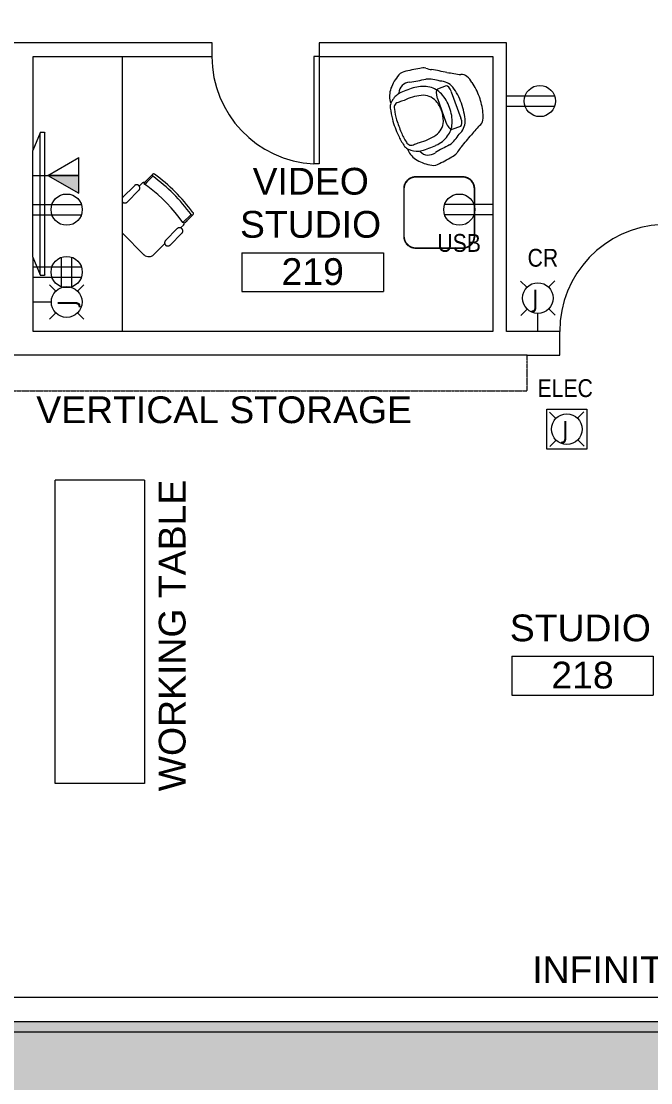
# Model space of a CAD drawing. Header units: inches. Extents: x 1 to 4284, y -575 to 745.
# Drawn here: x 2158.8 to 2370.7, y 116.9 to 473.9 of the extents above; entities that cross this region are included whole.
import ezdxf

# ---------------------------------------------------------------- set-up
doc = ezdxf.new("R2010")
doc.units = ezdxf.units.IN
doc.header["$MEASUREMENT"] = 0
doc.linetypes.add('Overhead', pattern=[0.15625, 0.09375, -0.0625])
for name, color, linetype, lineweight in [('A-ANNO-NOTE', 131, 'Continuous', 20), ('A-AREA-IDEN', 2, 'Continuous', 20), ('A-DETL-GENF', 92, 'Continuous', 9), ('A-DOOR', 31, 'Continuous', 9), ('A-WALL', 113, 'Continuous', 50), ('A-WALL-PATT', 111, 'Continuous', 13), ('E-ELEC-FIXT-IDEN', 2, 'Continuous', 9), ('G-ANNO-TEXT', 231, 'Continuous', 9), ('I-FURN', 30, 'Continuous', 9), ('I-WALL', 2, 'Continuous', 13), ('Q-CASE', 31, 'Continuous', 9), ('Q-SPCQ', 91, 'Continuous', 9)]:
    doc.layers.add(name, color=color, linetype=linetype, lineweight=lineweight)
doc.styles.add('Arial', font='arial.ttf', dxfattribs={"height": 9})
doc.styles.add('Arial_2', font='arial.ttf', dxfattribs={"width": 0.85, "height": 6})
doc.styles.add('Tahoma', font='tahoma.ttf', dxfattribs={"height": 6})

# ---------------------------------------------------------------- blocks, each defined once
blk = doc.blocks.new('Single-Flush - 36_ x 96_-2411590-New Construction - Tel_Data_Elec Plan')
at = {"layer": 'A-DOOR', "color": 250, "lineweight": 20}
for p, q in [((16.25, -2.31), (16.25, -38.34)), ((18, -2.31), (16.25, -2.31)), ((18, -2.31), (18, -38.34)), ((18, -38.34), (16.25, -38.34))]:
    blk.add_line(p, q, dxfattribs=at)
at = {"layer": 'A-DOOR'}
blk.add_arc((18, -2.31), 36.07, 180, 267.2188, dxfattribs=at)
blk = doc.blocks.new('Seating - Lounge - Chair - Collaborative - Highback - Steelcase Coalesse - SW1 - Without Tablet-1824236-New Construction - Tel_Data_Elec Plan')
at = {"layer": 'I-FURN'}
for p, q in [((-4.77, 21.89), (4.64, 21.89)), ((-7.27, 20.96), (-7.27, 17.82)), ((7.14, 17.82), (7.14, 20.96)), ((-4.27, 16.7), (4.14, 16.7)), ((-10.5, 5.17), (-10.29, 5.08)), ((10.5, 5.17), (10.29, 5.08))]:
    blk.add_line(p, q, dxfattribs=at)
for centre, radius, start, end in [((-6.56, 26.27), 2.64, 117.9655, 166.0345), ((-2.84, 19.27), 10.57, 104.0345, 117.9655), ((-0.01, 7.95), 22.24, 89.9655, 104.0345), ((0.01, 7.95), 22.24, 75.9655, 90.0345), ((2.84, 19.27), 10.57, 62.0345, 75.9655), ((6.56, 26.27), 2.64, 13.9655, 62.0345), ((-120.16, 85.74), 125.65, 329.917, 332.083), ((120.16, 85.74), 125.65, 207.917, 210.083), ((232.79, -121.75), 283.77, 149.387, 150.447), ((-4.08, 17.52), 5.75, 110.649, 159.351), ((-0.09, 2.25), 21.51, 89.7536, 106.2464), ((0.09, 2.25), 21.51, 73.7536, 90.2464), ((4.08, 17.52), 5.75, 20.649, 69.351), ((-232.79, -121.75), 283.77, 29.553, 30.613), ((-23.38, 23.5), 10.71, 319.553, 330.447), ((0, 11.76), 12.26, 140.5597, 163.4403), ((-2.28, 11.44), 7.68, 112.9725, 147.0275), ((-0.22, 6.58), 12.96, 89.0275, 112.9725), ((0.22, 6.58), 12.96, 67.0275, 90.9725), ((2.28, 11.44), 7.68, 32.9725, 67.0275), ((0, 11.76), 12.26, 16.5597, 39.4403), ((23.38, 23.5), 10.71, 209.553, 220.447), ((42.17, 3.72), 59, 169.354, 174.646), ((-11.2, 14.26), 4.63, 150.393, 175.607), ((-136.59, 32.26), 126, 349.757, 352.243), ((-0.04, 9.99), 10.35, 147.0275, 174.9725), ((-1.56, 10.66), 5.71, 111.1463, 166.8537), ((-0.19, 7.13), 9.51, 88.8537, 111.1463), ((0.19, 7.13), 9.51, 68.8537, 91.1463), ((1.56, 10.66), 5.71, 13.1463, 68.8537), ((0.04, 9.99), 10.35, 5.0275, 32.9725), ((136.59, 32.26), 126, 187.757, 190.243), ((11.2, 14.26), 4.63, 4.393, 29.607), ((-42.17, 3.72), 59, 5.354, 10.646), ((18.68, 8.34), 29.15, 174.9725, 185.0275), ((11.26, 7.67), 18.87, 166.8537, 185.1463), ((-11.26, 7.67), 18.87, 354.8537, 13.1463), ((-18.68, 8.34), 29.15, 354.9725, 5.0275), ((-13.07, 8.89), 3.52, 174.646, 219.354), ((-8.9, 8.7), 3.88, 162.6754, 245.6032), ((8.9, 8.7), 3.88, 294.3968, 17.3246), ((13.07, 8.89), 3.52, 320.646, 5.354), ((-4.28, 13.55), 13.42, 210.8972, 233.1028), ((-4.14, 6.33), 6.24, 185.0275, 218.9725), ((-5.76, 3.74), 1.84, 164.582, 265.418), ((14.34, 5.1), 21.89, 177.7083, 182.2917), ((5.76, 3.74), 1.84, 274.582, 15.418), ((-14.34, 5.1), 21.89, 357.7083, 2.2917), ((4.14, 6.33), 6.24, 321.0275, 354.9725), ((4.28, 13.55), 13.42, 306.8972, 329.1028), ((-8.28, 8.22), 6.75, 233.1028, 270.8972), ((5.71, 14.3), 18.91, 218.9725, 222.7365), ((-5.92, 4.14), 3.49, 229.8197, 258.1803), ((1.17, 38.02), 38.11, 258.1803, 263.8197), ((-1.67, 18.62), 17.25, 255.759, 268.241), ((-0.43, 23.29), 23.3, 263.8197, 271.0471), ((-1.1, 37.15), 35.79, 268.241, 271.759), ((1.1, 37.15), 35.79, 268.241, 271.759), ((0.43, 23.29), 23.3, 268.9529, 276.1803), ((1.67, 18.62), 17.25, 271.759, 284.241), ((-1.17, 38.02), 38.11, 276.1803, 281.8197), ((5.92, 4.14), 3.49, 281.8197, 310.1803), ((8.28, 8.22), 6.75, 269.1028, 306.8972), ((-5.71, 14.3), 18.91, 317.2635, 321.0275)]:
    blk.add_arc(centre, radius, start, end, dxfattribs=at)
for centre, major_axis, start_param, end_param in [((-4.77, 20.96), (-2.5, 0), 4.712389, 6.283185), ((4.64, 20.96), (-2.5, 0), 3.141593, 4.712389), ((-4.27, 17.82), (3, 0), 3.141593, 4.712389), ((4.14, 17.82), (-3, 0), 1.570796, 3.141593)]:
    blk.add_ellipse(centre, major_axis=major_axis, ratio=0.374607, start_param=start_param, end_param=end_param, dxfattribs=at)
blk = doc.blocks.new('Table - Occasional - Side Table - Kimball - Bloom - Square Rounded-1904402-New Construction - Tel_Data_Elec Plan')
at = {"layer": 'I-FURN'}
for p, q in [((8, 11.95), (-8, 11.95)), ((7.87, 11.87), (-7.88, 11.87)), ((-11.95, 8), (-11.95, -8)), ((-11.88, 7.87), (-11.88, -7.88)), ((11.87, -7.88), (11.87, 7.87)), ((11.95, -8), (11.95, 8)), ((-8, -11.95), (8, -11.95)), ((-7.88, -11.88), (7.87, -11.88))]:
    blk.add_line(p, q, dxfattribs=at)
at = {"layer": 'I-FURN', "flags": 128}
for points in [[(-8, 11.95), (-8.16, 11.95), (-8.32, 11.94), (-8.47, 11.93), (-8.63, 11.9), (-8.79, 11.87), (-8.94, 11.84), (-9.09, 11.8), (-9.24, 11.75), (-9.39, 11.7), (-9.54, 11.64), (-9.68, 11.58), (-9.83, 11.51), (-9.96, 11.43), (-10.1, 11.35), (-10.23, 11.26), (-10.36, 11.17), (-10.49, 11.07), (-10.61, 10.97), (-10.72, 10.87), (-10.84, 10.75), (-10.94, 10.64), (-11.05, 10.52), (-11.15, 10.4), (-11.24, 10.27), (-11.33, 10.14), (-11.41, 10), (-11.49, 9.86), (-11.56, 9.72), (-11.62, 9.58), (-11.69, 9.43), (-11.74, 9.28), (-11.79, 9.13), (-11.83, 8.98), (-11.87, 8.83), (-11.9, 8.67), (-11.92, 8.52), (-11.94, 8.36), (-11.95, 8.2), (-11.95, 8.04), (-11.95, 8)], [(11.95, 8), (11.95, 8.16), (11.94, 8.32), (11.93, 8.47), (11.9, 8.63), (11.87, 8.79), (11.84, 8.94), (11.8, 9.09), (11.75, 9.24), (11.7, 9.39), (11.64, 9.54), (11.58, 9.68), (11.51, 9.83), (11.43, 9.96), (11.35, 10.1), (11.26, 10.23), (11.17, 10.36), (11.07, 10.49), (10.97, 10.61), (10.87, 10.72), (10.75, 10.84), (10.64, 10.94), (10.52, 11.05), (10.4, 11.15), (10.27, 11.24), (10.14, 11.33), (10, 11.41), (9.86, 11.49), (9.72, 11.56), (9.58, 11.62), (9.43, 11.69), (9.28, 11.74), (9.13, 11.79), (8.98, 11.83), (8.83, 11.87), (8.67, 11.9), (8.52, 11.92), (8.36, 11.94), (8.2, 11.95), (8.04, 11.95), (8, 11.95)], [(-11.95, -8), (-11.95, -8.16), (-11.94, -8.32), (-11.93, -8.47), (-11.9, -8.63), (-11.87, -8.79), (-11.84, -8.94), (-11.8, -9.09), (-11.75, -9.24), (-11.7, -9.39), (-11.64, -9.54), (-11.58, -9.68), (-11.51, -9.83), (-11.43, -9.96), (-11.35, -10.1), (-11.26, -10.23), (-11.17, -10.36), (-11.07, -10.49), (-10.97, -10.61), (-10.87, -10.72), (-10.75, -10.84), (-10.64, -10.94), (-10.52, -11.05), (-10.4, -11.15), (-10.27, -11.24), (-10.14, -11.33), (-10, -11.41), (-9.86, -11.49), (-9.72, -11.56), (-9.58, -11.62), (-9.43, -11.69), (-9.28, -11.74), (-9.13, -11.79), (-8.98, -11.83), (-8.83, -11.87), (-8.67, -11.9), (-8.52, -11.92), (-8.36, -11.94), (-8.2, -11.95), (-8.04, -11.95), (-8, -11.95)], [(8, -11.95), (8.16, -11.95), (8.32, -11.94), (8.47, -11.93), (8.63, -11.9), (8.79, -11.87), (8.94, -11.84), (9.09, -11.8), (9.24, -11.75), (9.39, -11.7), (9.54, -11.64), (9.68, -11.58), (9.83, -11.51), (9.96, -11.43), (10.1, -11.35), (10.23, -11.26), (10.36, -11.17), (10.49, -11.07), (10.61, -10.97), (10.72, -10.87), (10.84, -10.75), (10.94, -10.64), (11.05, -10.52), (11.15, -10.4), (11.24, -10.27), (11.33, -10.14), (11.41, -10), (11.49, -9.86), (11.56, -9.72), (11.62, -9.58), (11.69, -9.43), (11.74, -9.28), (11.79, -9.13), (11.83, -8.98), (11.87, -8.83), (11.9, -8.67), (11.92, -8.52), (11.94, -8.36), (11.95, -8.2), (11.95, -8.04), (11.95, -8)]]:
    blk.add_lwpolyline(points, dxfattribs=at)
at = {"layer": 'I-FURN'}
for centre, start, end in [((-7.88, 7.87), 90, 179.9956), ((7.87, 7.87), 360, 89.9956), ((-7.88, -7.88), 180, 270), ((7.87, -7.88), 270, 359.9956)]:
    blk.add_arc(centre, 4, start, end, dxfattribs=at)
blk = doc.blocks.new('Counter Top _No Backsplash_ - Standard Counter Top-2619849-New Construction - Tel_Data_Elec Plan')
at = {"layer": 'Q-CASE', "lineweight": 13}
blk.add_line((-47.26, -30), (45.17, -30), dxfattribs=at)
blk = doc.blocks.new('Seating - Desk - Task - Steelcase - Think - EX-C1-V5-New Construction - Tel_Data_Elec Plan')
at = {"layer": 'I-FURN'}
for p, q in [((-8.93, 8.24), (-8.93, 5.41)), ((9.24, 4.39), (9.24, 8.25)), ((-9.83, 3.91), (-9.83, 2.66)), ((-8.93, 5.38), (-8.93, 4.37)), ((9.91, 2.54), (9.91, 3.91)), ((-11.1, 1.6), (-11.1, -4.01)), ((-8.94, -4.01), (-8.94, 1.6)), ((9.34, 1.6), (9.34, -4.01)), ((11.51, -4.01), (11.51, 1.6)), ((-9.83, -5.07), (-9.83, -5.36)), ((9.91, -10.14), (9.91, -4.96)), ((-2.65, -12.55), (7.72, -12.55))]:
    blk.add_line(p, q, dxfattribs=at)
at = {"layer": 'I-FURN', "flags": 128}
for points in [[(-9.44, 8.69), (-9.44, 8.06), (-9.44, 7.48), (-9.44, 6.95), (-9.44, 6.49), (-9.44, 6.08), (-9.44, 5.73), (-9.44, 5.44), (-9.44, 5.21), (-9.44, 5.04), (-9.44, 4.93), (-9.44, 4.88), (-9.44, 4.88)], [(9.75, 4.9), (9.75, 4.93), (9.75, 5.02), (9.75, 5.17), (9.75, 5.38), (9.75, 5.65), (9.75, 5.98), (9.75, 6.37), (9.75, 6.82), (9.75, 7.33), (9.75, 7.89), (9.75, 8.51), (9.75, 8.71)], [(-9.44, 4.88), (-9.44, 4.91), (-9.44, 5), (-9.44, 5.08)], [(-8.93, 4.37), (-8.95, 4.37), (-8.97, 4.37), (-8.99, 4.38), (-9.01, 4.38), (-9.03, 4.38), (-9.05, 4.39), (-9.07, 4.39), (-9.09, 4.4), (-9.11, 4.4), (-9.13, 4.41), (-9.15, 4.42), (-9.16, 4.43), (-9.18, 4.44), (-9.2, 4.45), (-9.22, 4.46), (-9.23, 4.47), (-9.25, 4.48), (-9.26, 4.5), (-9.28, 4.51), (-9.29, 4.53), (-9.31, 4.54), (-9.32, 4.56), (-9.33, 4.57), (-9.35, 4.59), (-9.36, 4.6), (-9.37, 4.62), (-9.38, 4.64), (-9.39, 4.66), (-9.4, 4.68), (-9.4, 4.69), (-9.41, 4.71), (-9.42, 4.73), (-9.42, 4.75), (-9.43, 4.77), (-9.43, 4.79), (-9.43, 4.81), (-9.44, 4.83), (-9.44, 4.85), (-9.44, 4.87), (-9.44, 4.88)], [(9.24, 4.39), (7.14, 4.71), (5.03, 4.94), (2.91, 5.09), (0.79, 5.16), (-1.33, 5.14), (-3.45, 5.04), (-5.57, 4.85), (-7.68, 4.58), (-8.93, 4.37)], [(9.75, 4.9), (9.75, 4.88), (9.75, 4.86), (9.74, 4.84), (9.74, 4.82), (9.74, 4.8), (9.73, 4.78), (9.73, 4.76), (9.72, 4.74), (9.72, 4.72), (9.71, 4.7), (9.7, 4.68), (9.69, 4.66), (9.68, 4.64), (9.67, 4.63), (9.66, 4.61), (9.65, 4.59), (9.63, 4.58), (9.62, 4.56), (9.61, 4.55), (9.59, 4.53), (9.58, 4.52), (9.56, 4.5), (9.55, 4.49), (9.53, 4.48), (9.51, 4.47), (9.5, 4.46), (9.48, 4.45), (9.46, 4.44), (9.44, 4.43), (9.42, 4.42), (9.41, 4.42), (9.39, 4.41), (9.37, 4.4), (9.35, 4.4), (9.33, 4.4), (9.31, 4.39), (9.29, 4.39), (9.27, 4.39), (9.25, 4.39), (9.24, 4.39)], [(9.75, 5.1), (9.75, 4.97), (9.75, 4.91), (9.75, 4.9)], [(-8.94, 1.6), (-8.94, 1.64), (-8.94, 1.68), (-8.94, 1.73), (-8.95, 1.77), (-8.96, 1.81), (-8.97, 1.86), (-8.98, 1.9), (-8.99, 1.94), (-9.01, 1.98), (-9.02, 2.02), (-9.04, 2.06), (-9.06, 2.1), (-9.08, 2.14), (-9.1, 2.17), (-9.12, 2.21), (-9.15, 2.24), (-9.18, 2.28), (-9.2, 2.31), (-9.23, 2.34), (-9.26, 2.37), (-9.3, 2.4), (-9.33, 2.43), (-9.36, 2.46), (-9.4, 2.48), (-9.43, 2.51), (-9.47, 2.53), (-9.51, 2.55), (-9.55, 2.57), (-9.59, 2.59), (-9.63, 2.61), (-9.67, 2.62), (-9.71, 2.64), (-9.75, 2.65), (-9.79, 2.66), (-9.83, 2.66), (-9.88, 2.67), (-9.92, 2.68), (-9.96, 2.68), (-10.01, 2.68), (-10.05, 2.68), (-10.09, 2.68), (-10.14, 2.67), (-10.18, 2.67), (-10.22, 2.66), (-10.26, 2.65), (-10.31, 2.64), (-10.35, 2.63), (-10.39, 2.62), (-10.43, 2.6), (-10.47, 2.58), (-10.51, 2.56), (-10.55, 2.54), (-10.58, 2.52), (-10.62, 2.5), (-10.65, 2.47), (-10.69, 2.45), (-10.72, 2.42), (-10.75, 2.39), (-10.79, 2.36), (-10.82, 2.33), (-10.84, 2.3), (-10.87, 2.26), (-10.9, 2.23), (-10.92, 2.19), (-10.95, 2.16), (-10.97, 2.12), (-10.99, 2.08), (-11.01, 2.04), (-11.02, 2), (-11.04, 1.96), (-11.05, 1.92), (-11.06, 1.88), (-11.07, 1.84), (-11.08, 1.79), (-11.09, 1.75), (-11.09, 1.71), (-11.1, 1.66), (-11.1, 1.62), (-11.1, 1.6)], [(11.51, 1.6), (11.51, 1.64), (11.51, 1.69), (11.5, 1.73), (11.5, 1.77), (11.49, 1.81), (11.48, 1.86), (11.47, 1.9), (11.46, 1.94), (11.44, 1.98), (11.43, 2.02), (11.41, 2.06), (11.39, 2.1), (11.37, 2.14), (11.35, 2.17), (11.32, 2.21), (11.3, 2.25), (11.27, 2.28), (11.24, 2.31), (11.21, 2.35), (11.18, 2.38), (11.15, 2.41), (11.12, 2.43), (11.08, 2.46), (11.05, 2.49), (11.01, 2.51), (10.98, 2.53), (10.94, 2.55), (10.9, 2.57), (10.86, 2.59), (10.82, 2.61), (10.78, 2.62), (10.74, 2.64), (10.7, 2.65), (10.65, 2.66), (10.61, 2.67), (10.57, 2.67), (10.53, 2.68), (10.48, 2.68), (10.44, 2.68), (10.4, 2.68), (10.35, 2.68), (10.31, 2.68), (10.27, 2.67), (10.22, 2.66), (10.18, 2.65), (10.14, 2.64), (10.1, 2.63), (10.06, 2.62), (10.02, 2.6), (9.98, 2.58), (9.94, 2.57), (9.9, 2.54), (9.86, 2.52), (9.83, 2.5), (9.79, 2.47), (9.76, 2.45), (9.72, 2.42), (9.69, 2.39), (9.66, 2.36), (9.63, 2.33), (9.6, 2.3), (9.57, 2.26), (9.55, 2.23), (9.52, 2.19), (9.5, 2.16), (9.48, 2.12), (9.46, 2.08), (9.44, 2.04), (9.42, 2), (9.41, 1.96), (9.39, 1.92), (9.38, 1.88), (9.37, 1.84), (9.36, 1.79), (9.35, 1.75), (9.35, 1.71), (9.35, 1.67), (9.34, 1.62), (9.34, 1.6)], [(-11.1, -4.01), (-11.1, -4.05), (-11.1, -4.1)], [(-10.12, -5.09), (-10.07, -5.09), (-10.03, -5.09), (-9.99, -5.09), (-9.94, -5.09), (-9.9, -5.09), (-9.86, -5.08), (-9.81, -5.07), (-9.77, -5.06), (-9.73, -5.05), (-9.69, -5.04), (-9.65, -5.03), (-9.61, -5.01), (-9.57, -4.99), (-9.53, -4.98), (-9.49, -4.95), (-9.45, -4.93), (-9.42, -4.91), (-9.38, -4.88), (-9.35, -4.86), (-9.31, -4.83), (-9.28, -4.8), (-9.25, -4.77), (-9.22, -4.74), (-9.19, -4.71), (-9.16, -4.67), (-9.14, -4.64), (-9.11, -4.6), (-9.09, -4.57), (-9.07, -4.53), (-9.05, -4.49), (-9.03, -4.45), (-9.01, -4.41), (-9, -4.37), (-8.98, -4.33), (-8.97, -4.29), (-8.96, -4.25), (-8.95, -4.21), (-8.95, -4.16), (-8.94, -4.12), (-8.94, -4.08), (-8.94, -4.03), (-8.94, -4.01)], [(9.34, -4.01), (9.34, -4.05), (9.35, -4.1), (9.35, -4.14), (9.36, -4.18), (9.37, -4.23), (9.37, -4.27), (9.39, -4.31), (9.4, -4.35), (9.41, -4.39), (9.43, -4.43), (9.45, -4.47), (9.47, -4.51), (9.49, -4.55), (9.51, -4.59), (9.53, -4.62), (9.56, -4.66), (9.58, -4.69), (9.61, -4.72), (9.64, -4.76), (9.67, -4.79), (9.7, -4.82), (9.74, -4.85), (9.77, -4.87), (9.81, -4.9), (9.84, -4.92), (9.88, -4.94), (9.92, -4.97), (9.96, -4.99), (9.99, -5), (10.03, -5.02), (10.08, -5.04), (10.12, -5.05), (10.16, -5.06), (10.2, -5.07), (10.24, -5.08), (10.29, -5.08), (10.33, -5.09), (10.37, -5.09), (10.42, -5.09), (10.46, -5.09), (10.5, -5.09), (10.55, -5.09), (10.59, -5.08), (10.63, -5.07), (10.67, -5.07), (10.72, -5.05), (10.76, -5.04), (10.8, -5.03), (10.84, -5.01), (10.88, -5), (10.92, -4.98), (10.96, -4.96), (10.99, -4.93), (11.03, -4.91), (11.07, -4.89), (11.1, -4.86), (11.13, -4.83), (11.17, -4.8), (11.2, -4.77), (11.23, -4.74), (11.26, -4.71), (11.28, -4.68), (11.31, -4.64), (11.33, -4.61), (11.36, -4.57), (11.38, -4.53), (11.4, -4.49), (11.42, -4.45), (11.43, -4.41), (11.45, -4.37), (11.46, -4.33), (11.47, -4.29), (11.49, -4.25), (11.49, -4.21), (11.5, -4.16), (11.51, -4.12), (11.51, -4.08), (11.51, -4.03), (11.51, -4.01)]]:
    blk.add_lwpolyline(points, dxfattribs=at)
at = {"layer": 'I-FURN'}
for centre, radius, start, end in [((-8.51, 3.91), 1.32, 132.1873, 180), ((8.59, 3.91), 1.32, 360, 35.7227), ((7.49, -10.14), 2.42, 275.3193, 360)]:
    blk.add_arc(centre, radius, start, end, dxfattribs=at)
for centre, major_axis, ratio, start_param, end_param in [((-8.93, 8.69), (0.507, 0), 0.899459, 1.913366, 4.712389), ((0.2, -38.81), (54.09, 0), 0.899459, 1.402966, 1.74368), ((0.2, -38.81), (53.09, 0), 0.899459, 1.399774, 1.74371), ((9.24, 8.71), (-0.507, 0), 0.899459, 1.570796, 4.712389), ((-8.93, 5.08), (0.507, 0), 0.99468, 2.996027, 3.185649), ((9.24, 5.1), (0.507, 0), 0.99468, 6.021386, 6.283185)]:
    blk.add_ellipse(centre, major_axis=major_axis, ratio=ratio, start_param=start_param, end_param=end_param, dxfattribs=at)
blk = doc.blocks.new('SPEC-EQUIP-TV - 48_ LCD 2-2299052-New Construction - Tel_Data_Elec Plan')
at = {"layer": 'Q-SPCQ'}
for p, q in [((23.88, 0), (-23.88, 0)), ((-24, -0.12), (-24, -0.75)), ((-24, -0.75), (-24, -1.37)), ((-23.9, -1.57), (-17.89, -4)), ((23.9, -1.57), (-23.9, -1.57)), ((17.89, -4), (23.9, -1.57)), ((24, -0.75), (24, -0.12)), ((24, -1.37), (24, -0.75)), ((17.89, -4), (-17.89, -4))]:
    blk.add_line(p, q, dxfattribs=at)
for points, knots in [([(-24, -0.12), (-24, -0.11), (-24, -0.1), (-23.99, -0.08), (-23.98, -0.06), (-23.98, -0.05), (-23.97, -0.04), (-23.96, -0.03), (-23.95, -0.03), (-23.94, -0.02), (-23.93, -0.01), (-23.92, -0.01), (-23.9, 0), (-23.89, 0), (-23.88, 0)], [0, 0, 0, 0, 0.166667, 0.25, 0.333333, 0.416667, 0.458333, 0.5, 0.583333, 0.666667, 0.708333, 0.75, 0.833333, 1, 1, 1, 1]), ([(23.88, 0), (23.89, 0), (23.9, 0), (23.92, -0.01), (23.94, -0.02), (23.94, -0.02), (23.95, -0.03), (23.96, -0.03), (23.97, -0.04), (23.98, -0.05), (23.98, -0.06), (23.99, -0.08), (24, -0.1), (24, -0.11), (24, -0.12)], [-1, -1, -1, -1, -0.833333, -0.75, -0.666667, -0.625, -0.583333, -0.5, -0.458333, -0.416667, -0.333333, -0.25, -0.166667, 0, 0, 0, 0]), ([(-24, -1.37), (-24, -1.38), (-24, -1.41), (-23.99, -1.44), (-23.98, -1.46), (-23.98, -1.48), (-23.97, -1.49), (-23.97, -1.5), (-23.96, -1.51), (-23.95, -1.52), (-23.94, -1.53), (-23.93, -1.54), (-23.92, -1.56), (-23.9, -1.57), (-23.9, -1.57)], [0, 0, 0, 0, 0.125, 0.25, 0.375, 0.4375, 0.5, 0.53125, 0.5625, 0.625, 0.6875, 0.75, 0.875, 1, 1, 1, 1]), ([(23.9, -1.57), (23.9, -1.57), (23.92, -1.56), (23.93, -1.54), (23.94, -1.53), (23.95, -1.52), (23.96, -1.51), (23.97, -1.49), (23.98, -1.48), (23.98, -1.47), (23.99, -1.45), (23.99, -1.43), (24, -1.41), (24, -1.38), (24, -1.37)], [0, 0, 0, 0, 0.125, 0.25, 0.3125, 0.375, 0.4375, 0.5, 0.5625, 0.625, 0.6875, 0.75, 0.875, 1, 1, 1, 1])]:
    blk.add_open_spline(points, degree=3, knots=knots, dxfattribs=at)
blk = doc.blocks.new('Counter Top _No Backsplash_ - Standard Counter Top-2403597-New Construction - Tel_Data_Elec Plan')
at = {"layer": 'Q-CASE', "lineweight": 13}
for p, q in [((-47.26, 0), (-47.26, 30)), ((-47.26, 30), (54.74, 30)), ((54.74, 0), (54.74, 30)), ((54.74, 0), (-47.26, 0))]:
    blk.add_line(p, q, dxfattribs=at)
blk = doc.blocks.new('Upper Cabinet - Standard Upper Cabinet-2616647-New Construction - Tel_Data_Elec Plan')
at = {"layer": 'Q-CASE', "lineweight": 13}
blk.add_line((164.99, 0), (-47.26, 0), dxfattribs=at)
at = {"layer": 'Q-CASE', "linetype": 'Overhead'}
for p, q in [((-47.26, 0), (-47.26, -12)), ((164.99, -12), (164.99, 0)), ((-47.26, -12), (164.99, -12))]:
    blk.add_line(p, q, dxfattribs=at)
blk = doc.blocks.new('Single-Flush - 36_ x 96_-2307221-New Construction - Tel_Data_Elec Plan')
at = {"layer": 'A-DOOR', "color": 250, "lineweight": 20}
for p, q in [((16.25, 4), (16.25, 40.02)), ((18, 40.02), (16.25, 40.02)), ((18, 4), (18, 40.02)), ((18, 4), (16.25, 4))]:
    blk.add_line(p, q, dxfattribs=at)
at = {"layer": 'A-DOOR'}
blk.add_arc((18, 4), 36.07, 92.7812, 180, dxfattribs=at)
blk = doc.blocks.new('FORM Room Tag - Name _ Number-2260771-New Construction - Tel_Data_Elec Plan')
at = {"layer": 'A-AREA-IDEN'}
for p, q in [((-0.2444, -0.0231), (-0.2444, -0.1589)), ((-0.2444, -0.0231), (0.2515, -0.0231)), ((0.2515, -0.0231), (0.2515, -0.1589)), ((-0.2444, -0.1589), (0.2515, -0.1589))]:
    blk.add_line(p, q, dxfattribs=at)

msp = doc.modelspace()

# ---------------------------------------------------------------- hatches: boundary and pattern name
at = {"layer": 'A-ANNO-NOTE', "lineweight": 9}
msp.add_hatch(color=256, dxfattribs=at).paths.add_polyline_path([(2178.25, 416.04), (2178.25, 422.04), (2167.79, 422.04)], flags=0)
at = {"layer": 'A-DETL-GENF'}
h = msp.add_hatch(color=9, dxfattribs=at)
h.paths.add_polyline_path([(2670.25, -574.97), (3351.87, -574.97), (3145.37, 47.27), (3150.76, 47.51), (3156.11, 48.24), (3161.37, 49.44), (3166.5, 51.1), (3171.46, 53.22), (3176.21, 55.78), (3180.72, 58.75), (3184.93, 62.12), (3188.83, 65.85), (3192.38, 69.91), (3195.55, 74.27), (3198.32, 78.91), (3200.66, 83.77), (3202.56, 88.82), (3203.99, 94.02), (3204.96, 99.33), (3205.44, 104.7), (3205.44, 110.1), (3204.96, 115.47), (3203.99, 120.78), (3202.56, 125.98), (3200.66, 131.03), (3198.32, 135.89), (3195.55, 140.52), (3192.38, 144.89), (3188.83, 148.95), (3184.93, 152.68), (3180.72, 156.04), (3176.21, 159.02), (3171.46, 161.57), (3166.5, 163.69), (3161.37, 165.36), (3156.11, 166.56), (3150.76, 167.29), (3145.37, 167.53), (3104.37, 167.53), (3114.37, 137.54), (2849.75, 137.54), (2849.75, 134.04), (2536.59, 134.04), (2536.59, 137.54), (2500.59, 137.54), (2500.59, 134.04), (2487.75, 134.04), (2487.75, 137.54), (2485.75, 137.54), (2485.75, 134.04), (2036, 134.04), (2036, 137.54), (1569.27, 137.54), (1569.27, 230.67), (1348.3, 230.67), (1303.26, 366.22), (1301.22, 372.86), (1299.17, 381.22), (1297.6, 389.68), (1296.52, 398.22), (1295.93, 406.8), (1295.83, 415.41), (1296.22, 424), (1297.11, 432.56), (1298.48, 441.06), (1300.33, 449.46), (1302.66, 457.74), (1305.47, 465.88), (1308.73, 473.84), (1312.44, 481.6), (1316.59, 489.14), (1321.17, 496.43), (1326.15, 503.45), (1331.53, 510.16), (1337.62, 516.9), (1343.39, 522.62), (1349.83, 528.33), (1356.59, 533.65), (1363.64, 538.58), (1370.97, 543.1), (1378.54, 547.19), (1386.33, 550.84), (1394.32, 554.04), (1402.48, 556.78), (1410.78, 559.04), (1419.19, 560.83), (1427.7, 562.14), (1436.26, 562.95), (1444.9, 563.28), (1472.46, 563.28), (1431.87, 685.04), (1068.62, 685.04), (1256.37, 121.79), (1403.25, 121.79), (1403.25, 13.04), (1292.62, 13.04), (1287.24, 12.79), (1281.91, 12.07), (1276.66, 10.87), (1271.54, 9.21), (1266.59, 7.09), (1261.85, 4.54), (1257.35, 1.58), (1253.15, -1.78), (1249.25, -5.5), (1245.71, -9.56), (1242.55, -13.91), (1239.79, -18.53), (1237.45, -23.38), (1235.56, -28.42), (1234.13, -33.61), (1233.16, -38.91), (1232.68, -44.27), (1232.68, -49.66), (1233.16, -55.02), (1234.13, -60.32), (1235.56, -65.51), (1237.45, -70.55), (1239.79, -75.4), (1242.55, -80.02), (1245.71, -84.37), (1249.25, -88.43), (1253.15, -92.15), (1257.35, -95.51), (1261.85, -98.47), (1266.59, -101.02), (1271.54, -103.14), (1276.66, -104.8), (1281.91, -106), (1287.24, -106.72), (1292.62, -106.96), (1406.75, -106.96), (1406.75, -214.96), (1368.62, -214.96), (1488.62, -574.97), (2230.18, -574.97)], flags=0)
h.paths.add_polyline_path([(1985.62, 126.54), (1982.12, 126.54), (1982.12, 134.04), (1985.62, 134.04)], flags=0)
at = {"layer": 'A-WALL-PATT'}
msp.add_hatch(color=8, dxfattribs=at).paths.add_polyline_path([(2485.75, 134.04), (2485.75, 137.54), (2036, 137.54), (2036, 134.04), (2410.5, 134.04)], flags=0)

# ---------------------------------------------------------------- linework, layer by layer
at = {"layer": 'A-ANNO-NOTE'}
for p, q in [((2322.12, 448.78), (2338.32, 448.78)), ((2322.12, 445.3), (2338.32, 445.3)), ((2167.79, 422.04), (2178.25, 428.04)), ((2178.25, 416.04), (2178.25, 428.04)), ((2162.87, 422.04), (2178.25, 422.04)), ((2178.25, 422.04), (2167.79, 422.04)), ((2167.79, 422.04), (2178.25, 416.04)), ((2167.79, 422.04), (2178.25, 416.04)), ((2178.25, 416.04), (2178.25, 422.04)), ((2162.87, 412.27), (2179.07, 412.27)), ((2317.5, 412.27), (2301.3, 412.27)), ((2162.87, 408.79), (2179.07, 408.79)), ((2317.5, 408.79), (2301.3, 408.79)), ((2172.38, 384.59), (2172.38, 394.49)), ((2175.86, 384.59), (2175.86, 394.49)), ((2162.87, 391.28), (2179.07, 391.28)), ((2162.87, 387.8), (2179.07, 387.8)), ((2329.01, 384.4), (2326.89, 386.52)), ((2336.31, 384.46), (2338.43, 386.59)), ((2170.44, 383.08), (2168.31, 385.21)), ((2177.73, 383.15), (2179.86, 385.27)), ((2162.87, 379.47), (2168.96, 379.47)), ((2170.5, 375.79), (2168.38, 373.67)), ((2177.8, 375.86), (2179.92, 373.73)), ((2329.08, 377.11), (2326.95, 374.98)), ((2332.69, 369.54), (2332.69, 375.63)), ((2336.37, 377.17), (2338.5, 375.05)), ((2335.68, 343.46), (2349.18, 343.46)), ((2335.68, 329.96), (2335.68, 343.46)), ((2349.18, 343.46), (2349.18, 329.96)), ((2338.76, 340.33), (2336.63, 342.45)), ((2346.05, 340.39), (2348.17, 342.52)), ((2338.82, 333.03), (2336.7, 330.91)), ((2346.11, 333.1), (2348.24, 330.97)), ((2349.18, 329.96), (2335.68, 329.96))]:
    msp.add_line(p, q, dxfattribs=at)
for centre, radius in [((2333.37, 447.04), 5.25), ((2174.12, 410.53), 5.25), ((2306.25, 410.53), 5.25), ((2174.12, 389.54), 5.25), ((2332.69, 380.79), 5.16), ((2174.12, 379.47), 5.16), ((2342.43, 336.71), 5.16)]:
    msp.add_circle(centre, radius, dxfattribs=at)
at = {"layer": 'A-WALL', "color": 250, "lineweight": 20}
for p, q in [((2162.87, 430.62), (2162.87, 461.97)), ((2162.87, 369.54), (2162.87, 394.32)), ((2317.5, 369.54), (2162.87, 369.54)), ((2340.12, 369.54), (2322.12, 369.54)), ((2340.12, 361.54), (2340.12, 369.54)), ((2329.12, 361.54), (2340.12, 361.54)), ((2504.12, 145.54), (1991.25, 145.54)), ((1983.25, 137.54), (2849.75, 137.54))]:
    msp.add_line(p, q, dxfattribs=at)
at = {"layer": 'I-WALL', "color": 250, "lineweight": 20}
for p, q in [((2223.06, 466.6), (2086.25, 466.6)), ((2223.06, 461.97), (2223.06, 466.6)), ((2322.12, 466.6), (2259.06, 466.6)), ((2259.06, 466.6), (2259.06, 461.97)), ((2322.12, 369.54), (2322.12, 466.6)), ((2162.87, 461.97), (2223.06, 461.97)), ((2259.06, 461.97), (2317.5, 461.97)), ((2317.5, 461.97), (2317.5, 369.54)), ((2037.75, 134.04), (2485.75, 134.04))]:
    msp.add_line(p, q, dxfattribs=at)

# ---------------------------------------------------------------- block references
at = {"layer": 'A-AREA-IDEN', "xscale": 95.99999999999994, "yscale": 95.99999999999994, "zscale": 95.99999999999994}
for p in [(2256.57, 398.23), (2347.37, 262.55)]:
    msp.add_blockref('FORM Room Tag - Name _ Number-2260771-New Construction - Tel_Data_Elec Plan', p, dxfattribs=at)
at = {"layer": 'A-DOOR', "lineweight": 13}
for name, p in [('Single-Flush - 36_ x 96_-2411590-New Construction - Tel_Data_Elec Plan', (2241.06, 464.28)), ('Single-Flush - 36_ x 96_-2307221-New Construction - Tel_Data_Elec Plan', (2358.12, 365.54))]:
    msp.add_blockref(name, p, dxfattribs=at)
at = {"layer": 'I-FURN'}
for name, p, rotation in [('Seating - Lounge - Chair - Collaborative - Highback - Steelcase Coalesse - SW1 - Without Tablet-1824236-New Construction - Tel_Data_Elec Plan', (2284.63, 438.15), 290.0000000000007), ('Seating - Desk - Task - Steelcase - Think - EX-C1-V5-New Construction - Tel_Data_Elec Plan', (2203.62, 409.6), 314.9999999999995), ('Table - Occasional - Side Table - Kimball - Bloom - Square Rounded-1904402-New Construction - Tel_Data_Elec Plan', (2299.49, 409.57), 90.0000000000005)]:
    msp.add_blockref(name, p, dxfattribs=dict(at, rotation=rotation))
at = {"layer": 'Q-CASE', "lineweight": 13}
for name, p, rotation in [('Counter Top _No Backsplash_ - Standard Counter Top-2619849-New Construction - Tel_Data_Elec Plan', (2162.87, 416.8), 89.99999999999993), ('Counter Top _No Backsplash_ - Standard Counter Top-2403597-New Construction - Tel_Data_Elec Plan', (2200.29, 264.8), 90.00000000000006)]:
    msp.add_blockref(name, p, dxfattribs=dict(at, rotation=rotation))
msp.add_blockref('Upper Cabinet - Standard Upper Cabinet-2616647-New Construction - Tel_Data_Elec Plan', (2164.13, 361.54), dxfattribs=at)
at = {"layer": 'Q-SPCQ', "rotation": 269.9999999999999}
msp.add_blockref('SPEC-EQUIP-TV - 48_ LCD 2-2299052-New Construction - Tel_Data_Elec Plan', (2166.77, 412.47), dxfattribs=at)

# ---------------------------------------------------------------- texts
at = {"layer": 'A-ANNO-NOTE', "lineweight": 9, "char_height": 6, "width": 3.939, "attachment_point": 1, "style": 'Tahoma'}
for insert in [(2330.83, 383.56), (2340.89, 339.48)]:
    msp.add_mtext('J', dxfattribs=dict(at, insert=insert))
at = {"layer": 'A-ANNO-NOTE', "lineweight": 9, "insert": (2171.14, 378.09), "char_height": 6, "width": 3.939, "attachment_point": 1, "rotation": 90, "style": 'Tahoma'}
msp.add_mtext('J', dxfattribs=at)
at = {"layer": 'A-AREA-IDEN', "lineweight": 9, "char_height": 9, "attachment_point": 1, "style": 'Arial'}
for s, insert, width in [('VIDEO', (2236.7, 424.58), 47.874), ('STUDIO', (2232.45, 410.08), 58.176), ('219', (2246.43, 394.19), 25.452), ('STUDIO', (2323.25, 274.38), 58.176), ('218', (2337.23, 258.51), 25.452)]:
    msp.add_mtext(s, dxfattribs=dict(at, insert=insert, width=width))
at = {"layer": 'E-ELEC-FIXT-IDEN', "char_height": 6, "attachment_point": 1, "style": 'Arial_2'}
for s, insert, width in [('USB', (2298.87, 402.33), 18.286), ('CR', (2329.23, 397.34), 12.8775), ('ELEC', (2332.59, 353.5), 23.1795)]:
    msp.add_mtext(s, dxfattribs=dict(at, insert=insert, width=width))
at = {"layer": 'G-ANNO-TEXT', "color": 7, "char_height": 9, "attachment_point": 1, "style": 'Arial'}
for s, insert, width in [('VERTICAL STORAGE', (2163.89, 347.73), 155.136), ('INFINITY WALL', (2330.8, 159.45), 109.686)]:
    msp.add_mtext(s, dxfattribs=dict(at, insert=insert, width=width))
at = {"layer": 'G-ANNO-TEXT', "color": 7, "insert": (2205.12, 214.94), "char_height": 9, "width": 129.078, "attachment_point": 1, "rotation": 90, "style": 'Arial'}
msp.add_mtext('WORKING TABLE', dxfattribs=at)

doc.saveas('drawing.dxf')
